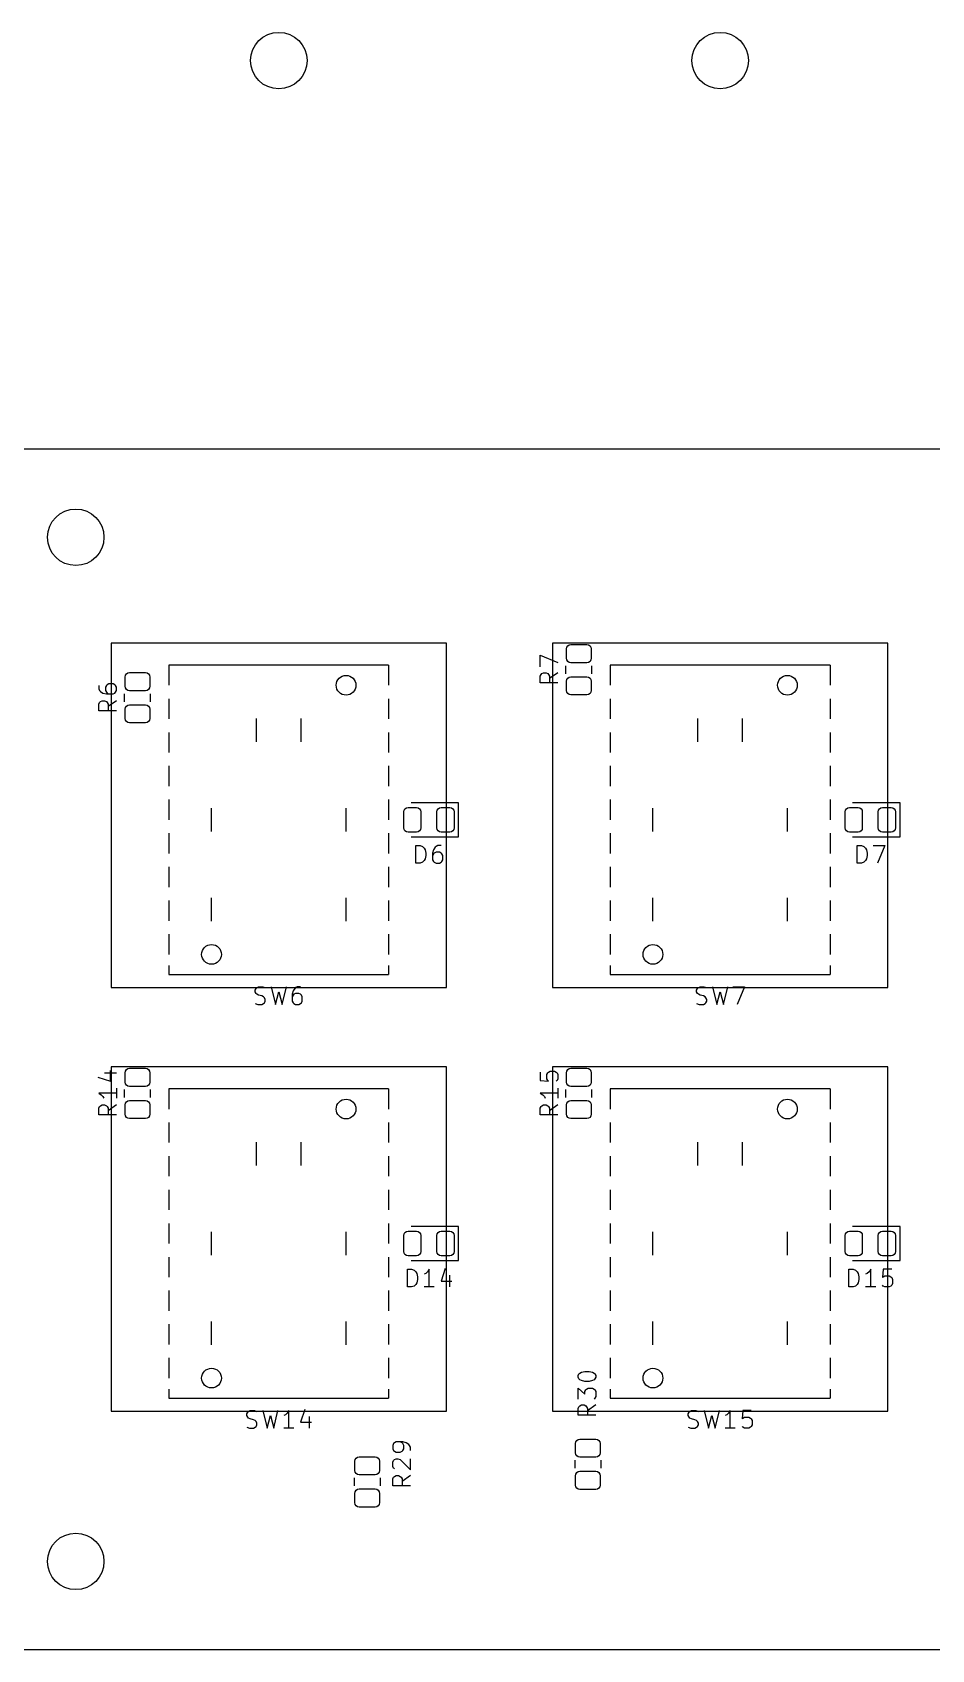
# Model space of a CAD drawing. Header units: millimetres. Extents: x 0 to 485, y -84 to 360.
# Drawn here: x 140 to 191, y 14 to 105.6 of the extents above; entities that cross this region are included whole.
import ezdxf

# ---------------------------------------------------------------- set-up
doc = ezdxf.new("R2010")
doc.units = ezdxf.units.MM
doc.layers.get('0').update_dxf_attribs({"lineweight": 25})
doc.layers.add('Import', color=16, linetype='Continuous', lineweight=25, true_color=0x800000)
doc.layers.add('Mounting Holes', color=9, linetype='Continuous', lineweight=25, true_color=0xc0c0c0)

msp = doc.modelspace()

# ---------------------------------------------------------------- linework, layer by layer
for p, q in [((163.5, 71), (144.5, 71)), ((144.5, 71), (144.5, 51.5)), ((163.5, 51.5), (163.5, 71)), ((188.5, 71), (169.5, 71)), ((169.5, 71), (169.5, 51.5)), ((188.5, 51.5), (188.5, 71)), ((144.5, 51.5), (163.5, 51.5)), ((169.5, 51.5), (188.5, 51.5)), ((163.5, 47), (144.5, 47)), ((144.5, 47), (144.5, 27.5)), ((163.5, 27.5), (163.5, 47)), ((188.5, 47), (169.5, 47)), ((169.5, 47), (169.5, 27.5)), ((188.5, 27.5), (188.5, 47)), ((144.5, 27.5), (163.5, 27.5)), ((169.5, 27.5), (188.5, 27.5))]:
    msp.add_line(p, q)
at = {"layer": 'Import', "flags": 128}
for points in [[(272, 82), (17, 82)], [(170.55, 69.9), (170.4543, 69.919), (170.3732, 69.9732), (170.319, 70.0543), (170.3, 70.15), (170.3, 70.675), (170.319, 70.7707), (170.3732, 70.8518), (170.4543, 70.906), (170.55, 70.925), (171.45, 70.925), (171.5457, 70.906), (171.6268, 70.8518), (171.681, 70.7707), (171.7, 70.675), (171.7, 70.15), (171.681, 70.0543), (171.6268, 69.9732), (171.5457, 69.919), (171.45, 69.9), (170.55, 69.9)], [(147.777, 69.763), (147.777, 68.62)], [(160.223, 69.763), (147.777, 69.763)], [(160.223, 69.763), (160.223, 68.62)], [(168.8048, 69.6667), (168.8048, 70.3333)], [(168.8048, 70.3333), (169.8048, 69.9048)], [(170.265, 69.2729), (170.265, 69.7271)], [(171.735, 69.2729), (171.735, 69.7271)], [(172.777, 69.763), (172.777, 68.62)], [(185.223, 69.763), (172.777, 69.763)], [(185.223, 69.763), (185.223, 68.62)], [(145.55, 68.3125), (145.4543, 68.3315), (145.3732, 68.3857), (145.319, 68.4668), (145.3, 68.5625), (145.3, 69.0875), (145.319, 69.1832), (145.3732, 69.2643), (145.4543, 69.3185), (145.55, 69.3375), (146.45, 69.3375), (146.5457, 69.3185), (146.6268, 69.2643), (146.681, 69.1832), (146.7, 69.0875), (146.7, 68.5625), (146.681, 68.4668), (146.6268, 68.3857), (146.5457, 68.3315), (146.45, 68.3125), (145.55, 68.3125)], [(168.8048, 69.1429), (168.8524, 69.2381)], [(168.8048, 68.7619), (168.8048, 69.1429)], [(169.8048, 68.7619), (168.8048, 68.7619)], [(168.8524, 69.2381), (168.9001, 69.2857)], [(168.9001, 69.2857), (168.9953, 69.3333)], [(168.9953, 69.3333), (169.1382, 69.3333)], [(169.1382, 69.3333), (169.2334, 69.2857)], [(169.2334, 69.2857), (169.281, 69.2381)], [(169.281, 69.2381), (169.3286, 69.1429)], [(169.8048, 69.3333), (169.3286, 69)], [(169.3286, 69.1429), (169.3286, 68.7619)], [(170.55, 68.075), (170.4543, 68.094), (170.3732, 68.1482), (170.319, 68.2293), (170.3, 68.325), (170.3, 68.85), (170.319, 68.9457), (170.3732, 69.0268), (170.4543, 69.081), (170.55, 69.1), (171.45, 69.1), (171.5457, 69.081), (171.6268, 69.0268), (171.681, 68.9457), (171.7, 68.85), (171.7, 68.325), (171.681, 68.2293), (171.6268, 68.1482), (171.5457, 68.094), (171.45, 68.075), (170.55, 68.075)], [(143.8048, 68.603), (143.8048, 68.4125)], [(143.8048, 68.4125), (143.8524, 68.3173)], [(143.8524, 68.3173), (143.9001, 68.2696)], [(143.9001, 68.2696), (144.0429, 68.1744)], [(144.0429, 68.1744), (144.2334, 68.1268)], [(144.2334, 68.603), (144.1858, 68.5077)], [(144.1858, 68.5077), (144.1858, 68.3173)], [(144.1858, 68.3173), (144.2334, 68.222)], [(144.281, 68.6506), (144.2334, 68.603)], [(144.2334, 68.222), (144.281, 68.1744)], [(144.2334, 68.1268), (144.6143, 68.1268)], [(144.3762, 68.6982), (144.281, 68.6506)], [(144.281, 68.1744), (144.3762, 68.1268)], [(144.6143, 68.6982), (144.3762, 68.6982)], [(144.7096, 68.6506), (144.6143, 68.6982)], [(144.6143, 68.1268), (144.7096, 68.1744)], [(144.7572, 68.603), (144.7096, 68.6506)], [(144.7096, 68.1744), (144.7572, 68.222)], [(144.8048, 68.5077), (144.7572, 68.603)], [(144.7572, 68.222), (144.8048, 68.3173)], [(144.8048, 68.3173), (144.8048, 68.5077)], [(145.265, 67.6854), (145.265, 68.1396)], [(146.735, 67.6854), (146.735, 68.1396)], [(147.777, 67.858), (147.777, 66.715)], [(160.223, 67.858), (160.223, 66.715)], [(172.777, 67.858), (172.777, 66.715)], [(185.223, 67.858), (185.223, 66.715)], [(143.8048, 67.5554), (143.8524, 67.6506)], [(143.8048, 67.1744), (143.8048, 67.5554)], [(144.8048, 67.1744), (143.8048, 67.1744)], [(143.8524, 67.6506), (143.9001, 67.6982)], [(143.9001, 67.6982), (143.9953, 67.7458)], [(143.9953, 67.7458), (144.1382, 67.7458)], [(144.1382, 67.7458), (144.2334, 67.6982)], [(144.2334, 67.6982), (144.281, 67.6506)], [(144.281, 67.6506), (144.3286, 67.5554)], [(144.8048, 67.7458), (144.3286, 67.4125)], [(144.3286, 67.5554), (144.3286, 67.1744)], [(145.55, 66.4875), (145.4543, 66.5065), (145.3732, 66.5607), (145.319, 66.6418), (145.3, 66.7375), (145.3, 67.2625), (145.319, 67.3582), (145.3732, 67.4393), (145.4543, 67.4935), (145.55, 67.5125), (146.45, 67.5125), (146.5457, 67.4935), (146.6268, 67.4393), (146.681, 67.3582), (146.7, 67.2625), (146.7, 66.7375), (146.681, 66.6418), (146.6268, 66.5607), (146.5457, 66.5065), (146.45, 66.4875), (145.55, 66.4875)], [(147.777, 65.953), (147.777, 64.81)], [(152.73, 65.4196), (152.73, 66.7404)], [(155.27, 65.4196), (155.27, 66.7404)], [(160.223, 65.953), (160.223, 64.81)], [(172.777, 65.953), (172.777, 64.81)], [(177.73, 65.4196), (177.73, 66.7404)], [(180.27, 65.4196), (180.27, 66.7404)], [(185.223, 65.953), (185.223, 64.81)], [(147.777, 64.048), (147.777, 62.905)], [(160.223, 64.048), (160.223, 62.905)], [(172.777, 64.048), (172.777, 62.905)], [(185.223, 64.048), (185.223, 62.905)], [(147.777, 62.143), (147.777, 61)], [(150.19, 60.3396), (150.19, 61.6604)], [(157.81, 60.3396), (157.81, 61.6604)], [(160.223, 62.143), (160.223, 61)], [(162.05, 60.5438), (162.0314, 60.4505), (161.9786, 60.3714), (161.8995, 60.3186), (161.8062, 60.3), (161.3188, 60.3), (161.2255, 60.3186), (161.1464, 60.3714), (161.0936, 60.4505), (161.075, 60.5438), (161.075, 61.4563), (161.0936, 61.5495), (161.1464, 61.6286), (161.2255, 61.6814), (161.3188, 61.7), (161.8062, 61.7), (161.8995, 61.6814), (161.9786, 61.6286), (162.0314, 61.5495), (162.05, 61.4563), (162.05, 60.5438)], [(164.185, 61.96), (161.5, 61.96)], [(163.925, 60.5438), (163.9064, 60.4505), (163.8536, 60.3714), (163.7745, 60.3186), (163.6812, 60.3), (163.1938, 60.3), (163.1005, 60.3186), (163.0214, 60.3714), (162.9686, 60.4505), (162.95, 60.5438), (162.95, 61.4563), (162.9686, 61.5495), (163.0214, 61.6286), (163.1005, 61.6814), (163.1938, 61.7), (163.6812, 61.7), (163.7745, 61.6814), (163.8536, 61.6286), (163.9064, 61.5495), (163.925, 61.4563), (163.925, 60.5438)], [(164.185, 60.04), (164.185, 61.96)], [(172.777, 62.143), (172.777, 61)], [(175.19, 60.3396), (175.19, 61.6604)], [(182.81, 60.3396), (182.81, 61.6604)], [(185.223, 62.143), (185.223, 61)], [(187.05, 60.5438), (187.0314, 60.4505), (186.9786, 60.3714), (186.8995, 60.3186), (186.8062, 60.3), (186.3188, 60.3), (186.2255, 60.3186), (186.1464, 60.3714), (186.0936, 60.4505), (186.075, 60.5438), (186.075, 61.4563), (186.0936, 61.5495), (186.1464, 61.6286), (186.2255, 61.6814), (186.3188, 61.7), (186.8062, 61.7), (186.8995, 61.6814), (186.9786, 61.6286), (187.0314, 61.5495), (187.05, 61.4563), (187.05, 60.5438)], [(189.185, 61.96), (186.5, 61.96)], [(188.925, 60.5438), (188.9064, 60.4505), (188.8536, 60.3714), (188.7745, 60.3186), (188.6812, 60.3), (188.1938, 60.3), (188.1005, 60.3186), (188.0214, 60.3714), (187.9686, 60.4505), (187.95, 60.5438), (187.95, 61.4563), (187.9686, 61.5495), (188.0214, 61.6286), (188.1005, 61.6814), (188.1938, 61.7), (188.6812, 61.7), (188.7745, 61.6814), (188.8536, 61.6286), (188.9064, 61.5495), (188.925, 61.4563), (188.925, 60.5438)], [(189.185, 60.04), (189.185, 61.96)], [(147.777, 60.238), (147.777, 59.095)], [(160.223, 60.238), (160.223, 59.095)], [(161.5, 60.04), (164.185, 60.04)], [(161.7619, 58.5452), (161.7619, 59.5452)], [(161.7619, 59.5452), (162, 59.5452)], [(162, 59.5452), (162.1429, 59.4976)], [(163, 59.5452), (162.9048, 59.4976)], [(163.1905, 59.5452), (163, 59.5452)], [(172.777, 60.238), (172.777, 59.095)], [(185.223, 60.238), (185.223, 59.095)], [(186.5, 60.04), (189.185, 60.04)], [(186.7619, 58.5452), (186.7619, 59.5452)], [(186.7619, 59.5452), (187, 59.5452)], [(187, 59.5452), (187.1429, 59.4976)], [(187.6667, 59.5452), (188.3333, 59.5452)], [(188.3333, 59.5452), (187.9048, 58.5452)], [(162.1429, 59.4976), (162.2381, 59.4023)], [(162.2381, 58.688), (162.1429, 58.5928)], [(162.2381, 59.4023), (162.2857, 59.3071)], [(162.2857, 58.7833), (162.2381, 58.688)], [(162.2857, 59.3071), (162.3333, 59.1166)], [(162.3333, 58.9738), (162.2857, 58.7833)], [(162.3333, 59.1166), (162.3333, 58.9738)], [(162.7619, 59.3071), (162.7143, 59.1166)], [(162.7143, 59.1166), (162.7143, 58.7357)], [(162.7619, 59.069), (162.7143, 58.9738)], [(162.7143, 58.7357), (162.7619, 58.6404)], [(162.8571, 59.4499), (162.7619, 59.3071)], [(162.8095, 59.1166), (162.7619, 59.069)], [(162.7619, 58.6404), (162.8095, 58.5928)], [(162.9048, 59.1642), (162.8095, 59.1166)], [(162.9048, 59.4976), (162.8571, 59.4499)], [(163.0952, 59.1642), (162.9048, 59.1642)], [(163.1905, 59.1166), (163.0952, 59.1642)], [(163.2381, 59.069), (163.1905, 59.1166)], [(163.1905, 58.5928), (163.2381, 58.6404)], [(163.2857, 58.9738), (163.2381, 59.069)], [(163.2381, 58.6404), (163.2857, 58.7357)], [(163.2857, 58.7357), (163.2857, 58.9738)], [(187.1429, 59.4976), (187.2381, 59.4023)], [(187.2381, 58.688), (187.1429, 58.5928)], [(187.2381, 59.4023), (187.2857, 59.3071)], [(187.2857, 58.7833), (187.2381, 58.688)], [(187.2857, 59.3071), (187.3333, 59.1166)], [(187.3333, 58.9738), (187.2857, 58.7833)], [(187.3333, 59.1166), (187.3333, 58.9738)], [(147.777, 58.333), (147.777, 57.19)], [(160.223, 58.333), (160.223, 57.19)], [(162, 58.5452), (161.7619, 58.5452)], [(162.1429, 58.5928), (162, 58.5452)], [(162.8095, 58.5928), (162.9048, 58.5452)], [(162.9048, 58.5452), (163.0952, 58.5452)], [(163.0952, 58.5452), (163.1905, 58.5928)], [(172.777, 58.333), (172.777, 57.19)], [(185.223, 58.333), (185.223, 57.19)], [(187, 58.5452), (186.7619, 58.5452)], [(187.1429, 58.5928), (187, 58.5452)], [(147.777, 56.428), (147.777, 55.285)], [(150.19, 55.2596), (150.19, 56.5804)], [(157.81, 55.2596), (157.81, 56.5804)], [(160.223, 56.428), (160.223, 55.285)], [(172.777, 56.428), (172.777, 55.285)], [(175.19, 55.2596), (175.19, 56.5804)], [(182.81, 55.2596), (182.81, 56.5804)], [(185.223, 56.428), (185.223, 55.285)], [(147.777, 54.523), (147.777, 53.38)], [(160.223, 54.523), (160.223, 53.38)], [(172.777, 54.523), (172.777, 53.38)], [(185.223, 54.523), (185.223, 53.38)], [(147.777, 52.745), (147.777, 52.237)], [(147.777, 52.237), (160.223, 52.237)], [(160.223, 52.745), (160.223, 52.237)], [(172.777, 52.745), (172.777, 52.237)], [(172.777, 52.237), (185.223, 52.237)], [(185.223, 52.745), (185.223, 52.237)], [(152.6667, 51.3547), (152.7143, 51.4499)], [(152.6667, 51.2595), (152.6667, 51.3547)], [(152.7143, 51.4499), (152.7619, 51.4976)], [(152.7619, 51.4976), (152.8571, 51.5452)], [(152.8571, 51.5452), (153.0952, 51.5452)], [(153.0952, 51.5452), (153.2381, 51.4976)], [(153.5714, 51.5452), (153.8095, 50.5452)], [(154.1905, 50.5452), (154.4286, 51.5452)], [(154.8095, 51.3071), (154.7619, 51.1166)], [(154.9048, 51.4499), (154.8095, 51.3071)], [(154.9524, 51.4976), (154.9048, 51.4499)], [(155.0476, 51.5452), (154.9524, 51.4976)], [(155.2381, 51.5452), (155.0476, 51.5452)], [(177.6667, 51.3547), (177.7143, 51.4499)], [(177.6667, 51.2595), (177.6667, 51.3547)], [(177.7143, 51.4499), (177.7619, 51.4976)], [(177.7619, 51.4976), (177.8571, 51.5452)], [(177.8571, 51.5452), (178.0952, 51.5452)], [(178.0952, 51.5452), (178.2381, 51.4976)], [(178.5714, 51.5452), (178.8095, 50.5452)], [(179.1905, 50.5452), (179.4286, 51.5452)], [(179.7143, 51.5452), (180.381, 51.5452)], [(180.381, 51.5452), (179.9524, 50.5452)], [(152.7143, 51.1642), (152.6667, 51.2595)], [(152.6667, 50.5928), (152.8095, 50.5452)], [(152.7619, 51.1166), (152.7143, 51.1642)], [(152.8571, 51.069), (152.7619, 51.1166)], [(152.8095, 50.5452), (153.0476, 50.5452)], [(153.0476, 51.0214), (152.8571, 51.069)], [(153.1429, 50.9738), (153.0476, 51.0214)], [(153.0476, 50.5452), (153.1429, 50.5928)], [(153.1905, 50.9261), (153.1429, 50.9738)], [(153.1429, 50.5928), (153.1905, 50.6404)], [(153.2381, 50.8309), (153.1905, 50.9261)], [(153.1905, 50.6404), (153.2381, 50.7357)], [(153.2381, 50.7357), (153.2381, 50.8309)], [(153.8095, 50.5452), (154, 51.2595)], [(154, 51.2595), (154.1905, 50.5452)], [(154.7619, 51.1166), (154.7619, 50.7357)], [(154.8095, 51.069), (154.7619, 50.9738)], [(154.7619, 50.7357), (154.8095, 50.6404)], [(154.8571, 51.1166), (154.8095, 51.069)], [(154.8095, 50.6404), (154.8571, 50.5928)], [(154.9524, 51.1642), (154.8571, 51.1166)], [(154.8571, 50.5928), (154.9524, 50.5452)], [(155.1429, 51.1642), (154.9524, 51.1642)], [(154.9524, 50.5452), (155.1429, 50.5452)], [(155.2381, 51.1166), (155.1429, 51.1642)], [(155.1429, 50.5452), (155.2381, 50.5928)], [(155.2857, 51.069), (155.2381, 51.1166)], [(155.2381, 50.5928), (155.2857, 50.6404)], [(155.3333, 50.9738), (155.2857, 51.069)], [(155.2857, 50.6404), (155.3333, 50.7357)], [(155.3333, 50.7357), (155.3333, 50.9738)], [(177.7143, 51.1642), (177.6667, 51.2595)], [(177.6667, 50.5928), (177.8095, 50.5452)], [(177.7619, 51.1166), (177.7143, 51.1642)], [(177.8571, 51.069), (177.7619, 51.1166)], [(177.8095, 50.5452), (178.0476, 50.5452)], [(178.0476, 51.0214), (177.8571, 51.069)], [(178.1429, 50.9738), (178.0476, 51.0214)], [(178.0476, 50.5452), (178.1429, 50.5928)], [(178.1905, 50.9261), (178.1429, 50.9738)], [(178.1429, 50.5928), (178.1905, 50.6404)], [(178.2381, 50.8309), (178.1905, 50.9261)], [(178.1905, 50.6404), (178.2381, 50.7357)], [(178.2381, 50.7357), (178.2381, 50.8309)], [(178.8095, 50.5452), (179, 51.2595)], [(179, 51.2595), (179.1905, 50.5452)], [(144.4715, 46.1905), (144.4715, 46.8095)], [(145.55, 45.9), (145.4543, 45.919), (145.3732, 45.9732), (145.319, 46.0543), (145.3, 46.15), (145.3, 46.675), (145.319, 46.7707), (145.3732, 46.8518), (145.4543, 46.906), (145.55, 46.925), (146.45, 46.925), (146.5457, 46.906), (146.6268, 46.8518), (146.681, 46.7707), (146.7, 46.675), (146.7, 46.15), (146.681, 46.0543), (146.6268, 45.9732), (146.5457, 45.919), (146.45, 45.9), (145.55, 45.9)], [(169.281, 46.7143), (169.3762, 46.7619)], [(169.3762, 46.7619), (169.6143, 46.7619)], [(169.6143, 46.7619), (169.7096, 46.7143)], [(170.55, 45.9), (170.4543, 45.919), (170.3732, 45.9732), (170.319, 46.0543), (170.3, 46.15), (170.3, 46.675), (170.319, 46.7707), (170.3732, 46.8518), (170.4543, 46.906), (170.55, 46.925), (171.45, 46.925), (171.5457, 46.906), (171.6268, 46.8518), (171.681, 46.7707), (171.7, 46.675), (171.7, 46.15), (171.681, 46.0543), (171.6268, 45.9732), (171.5457, 45.919), (171.45, 45.9), (170.55, 45.9)], [(143.7572, 46.4286), (144.4715, 46.1905)], [(144.1382, 46.6667), (144.8048, 46.6667)], [(144.8048, 45.8095), (144.8048, 45.2381)], [(168.8048, 46.7143), (168.8048, 46.2381)], [(168.8048, 46.2381), (169.281, 46.1905)], [(169.1858, 46.5714), (169.2334, 46.6667)], [(169.1858, 46.3333), (169.1858, 46.5714)], [(169.2334, 46.2381), (169.1858, 46.3333)], [(169.2334, 46.6667), (169.281, 46.7143)], [(169.281, 46.1905), (169.2334, 46.2381)], [(169.7096, 46.7143), (169.7572, 46.6667)], [(169.7572, 46.2381), (169.7096, 46.1905)], [(169.7572, 46.6667), (169.8048, 46.5714)], [(169.8048, 46.3333), (169.7572, 46.2381)], [(169.8048, 46.5714), (169.8048, 46.3333)], [(169.8048, 45.8095), (169.8048, 45.2381)], [(144.8048, 45.5238), (143.8048, 45.5238)], [(143.8048, 45.5238), (143.9477, 45.4286)], [(143.9477, 45.4286), (144.0429, 45.3333)], [(144.0429, 45.3333), (144.0905, 45.2381)], [(145.265, 45.2729), (145.265, 45.7271)], [(145.55, 44.075), (145.4543, 44.094), (145.3732, 44.1482), (145.319, 44.2293), (145.3, 44.325), (145.3, 44.85), (145.319, 44.9457), (145.3732, 45.0268), (145.4543, 45.081), (145.55, 45.1), (146.45, 45.1), (146.5457, 45.081), (146.6268, 45.0268), (146.681, 44.9457), (146.7, 44.85), (146.7, 44.325), (146.681, 44.2293), (146.6268, 44.1482), (146.5457, 44.094), (146.45, 44.075), (145.55, 44.075)], [(146.735, 45.2729), (146.735, 45.7271)], [(147.777, 45.763), (147.777, 44.62)], [(160.223, 45.763), (147.777, 45.763)], [(160.223, 45.763), (160.223, 44.62)], [(169.8048, 45.5238), (168.8048, 45.5238)], [(168.8048, 45.5238), (168.9477, 45.4286)], [(168.9477, 45.4286), (169.0429, 45.3333)], [(169.0429, 45.3333), (169.0905, 45.2381)], [(170.265, 45.2729), (170.265, 45.7271)], [(170.55, 44.075), (170.4543, 44.094), (170.3732, 44.1482), (170.319, 44.2293), (170.3, 44.325), (170.3, 44.85), (170.319, 44.9457), (170.3732, 45.0268), (170.4543, 45.081), (170.55, 45.1), (171.45, 45.1), (171.5457, 45.081), (171.6268, 45.0268), (171.681, 44.9457), (171.7, 44.85), (171.7, 44.325), (171.681, 44.2293), (171.6268, 44.1482), (171.5457, 44.094), (171.45, 44.075), (170.55, 44.075)], [(171.735, 45.2729), (171.735, 45.7271)], [(172.777, 45.763), (172.777, 44.62)], [(185.223, 45.763), (172.777, 45.763)], [(185.223, 45.763), (185.223, 44.62)], [(143.8048, 44.6667), (143.8524, 44.7619)], [(143.8048, 44.2857), (143.8048, 44.6667)], [(144.8048, 44.2857), (143.8048, 44.2857)], [(143.8524, 44.7619), (143.9001, 44.8095)], [(143.9001, 44.8095), (143.9953, 44.8571)], [(143.9953, 44.8571), (144.1382, 44.8571)], [(144.1382, 44.8571), (144.2334, 44.8095)], [(144.2334, 44.8095), (144.281, 44.7619)], [(144.281, 44.7619), (144.3286, 44.6667)], [(144.8048, 44.8571), (144.3286, 44.5238)], [(144.3286, 44.6667), (144.3286, 44.2857)], [(168.8048, 44.6667), (168.8524, 44.7619)], [(168.8048, 44.2857), (168.8048, 44.6667)], [(169.8048, 44.2857), (168.8048, 44.2857)], [(168.8524, 44.7619), (168.9001, 44.8095)], [(168.9001, 44.8095), (168.9953, 44.8571)], [(168.9953, 44.8571), (169.1382, 44.8571)], [(169.1382, 44.8571), (169.2334, 44.8095)], [(169.2334, 44.8095), (169.281, 44.7619)], [(169.281, 44.7619), (169.3286, 44.6667)], [(169.8048, 44.8571), (169.3286, 44.5238)], [(169.3286, 44.6667), (169.3286, 44.2857)], [(147.777, 43.858), (147.777, 42.715)], [(160.223, 43.858), (160.223, 42.715)], [(172.777, 43.858), (172.777, 42.715)], [(185.223, 43.858), (185.223, 42.715)], [(152.73, 41.4196), (152.73, 42.7404)], [(155.27, 41.4196), (155.27, 42.7404)], [(177.73, 41.4196), (177.73, 42.7404)], [(180.27, 41.4196), (180.27, 42.7404)], [(147.777, 41.953), (147.777, 40.81)], [(160.223, 41.953), (160.223, 40.81)], [(172.777, 41.953), (172.777, 40.81)], [(185.223, 41.953), (185.223, 40.81)], [(147.777, 40.048), (147.777, 38.905)], [(160.223, 40.048), (160.223, 38.905)], [(172.777, 40.048), (172.777, 38.905)], [(185.223, 40.048), (185.223, 38.905)], [(147.777, 38.143), (147.777, 37)], [(150.19, 36.3396), (150.19, 37.6604)], [(157.81, 36.3396), (157.81, 37.6604)], [(160.223, 38.143), (160.223, 37)], [(162.05, 36.5438), (162.0314, 36.4505), (161.9786, 36.3714), (161.8995, 36.3186), (161.8062, 36.3), (161.3188, 36.3), (161.2255, 36.3186), (161.1464, 36.3714), (161.0936, 36.4505), (161.075, 36.5438), (161.075, 37.4562), (161.0936, 37.5495), (161.1464, 37.6286), (161.2255, 37.6814), (161.3188, 37.7), (161.8062, 37.7), (161.8995, 37.6814), (161.9786, 37.6286), (162.0314, 37.5495), (162.05, 37.4562), (162.05, 36.5438)], [(164.185, 37.96), (161.5, 37.96)], [(163.925, 36.5438), (163.9064, 36.4505), (163.8536, 36.3714), (163.7745, 36.3186), (163.6812, 36.3), (163.1938, 36.3), (163.1005, 36.3186), (163.0214, 36.3714), (162.9686, 36.4505), (162.95, 36.5438), (162.95, 37.4562), (162.9686, 37.5495), (163.0214, 37.6286), (163.1005, 37.6814), (163.1938, 37.7), (163.6812, 37.7), (163.7745, 37.6814), (163.8536, 37.6286), (163.9064, 37.5495), (163.925, 37.4562), (163.925, 36.5438)], [(164.185, 36.04), (164.185, 37.96)], [(172.777, 38.143), (172.777, 37)], [(175.19, 36.3396), (175.19, 37.6604)], [(182.81, 36.3396), (182.81, 37.6604)], [(185.223, 38.143), (185.223, 37)], [(187.05, 36.5438), (187.0314, 36.4505), (186.9786, 36.3714), (186.8995, 36.3186), (186.8062, 36.3), (186.3188, 36.3), (186.2255, 36.3186), (186.1464, 36.3714), (186.0936, 36.4505), (186.075, 36.5438), (186.075, 37.4562), (186.0936, 37.5495), (186.1464, 37.6286), (186.2255, 37.6814), (186.3188, 37.7), (186.8062, 37.7), (186.8995, 37.6814), (186.9786, 37.6286), (187.0314, 37.5495), (187.05, 37.4562), (187.05, 36.5438)], [(189.185, 37.96), (186.5, 37.96)], [(188.925, 36.5438), (188.9064, 36.4505), (188.8536, 36.3714), (188.7745, 36.3186), (188.6812, 36.3), (188.1938, 36.3), (188.1005, 36.3186), (188.0214, 36.3714), (187.9686, 36.4505), (187.95, 36.5438), (187.95, 37.4562), (187.9686, 37.5495), (188.0214, 37.6286), (188.1005, 37.6814), (188.1938, 37.7), (188.6812, 37.7), (188.7745, 37.6814), (188.8536, 37.6286), (188.9064, 37.5495), (188.925, 37.4562), (188.925, 36.5438)], [(189.185, 36.04), (189.185, 37.96)], [(147.777, 36.238), (147.777, 35.095)], [(160.223, 36.238), (160.223, 35.095)], [(161.5, 36.04), (164.185, 36.04)], [(172.777, 36.238), (172.777, 35.095)], [(185.223, 36.238), (185.223, 35.095)], [(186.5, 36.04), (189.185, 36.04)], [(161.2857, 34.5452), (161.2857, 35.5452)], [(161.2857, 35.5452), (161.5238, 35.5452)], [(161.5238, 35.5452), (161.6667, 35.4976)], [(161.6667, 35.4976), (161.7619, 35.4023)], [(161.7619, 35.4023), (161.8095, 35.3071)], [(161.8095, 35.3071), (161.8571, 35.1166)], [(161.8571, 34.9738), (161.8095, 34.7833)], [(161.8571, 35.1166), (161.8571, 34.9738)], [(162.3333, 35.3071), (162.2381, 35.2595)], [(162.4286, 35.4023), (162.3333, 35.3071)], [(162.5238, 35.5452), (162.4286, 35.4023)], [(162.5238, 34.5452), (162.5238, 35.5452)], [(163.4286, 35.5928), (163.1905, 34.8785)], [(163.1905, 34.8785), (163.8095, 34.8785)], [(163.6667, 35.2118), (163.6667, 34.5452)], [(186.2857, 34.5452), (186.2857, 35.5452)], [(186.2857, 35.5452), (186.5238, 35.5452)], [(186.5238, 35.5452), (186.6667, 35.4976)], [(186.6667, 35.4976), (186.7619, 35.4023)], [(186.7619, 35.4023), (186.8095, 35.3071)], [(186.8095, 35.3071), (186.8571, 35.1166)], [(186.8571, 34.9738), (186.8095, 34.7833)], [(186.8571, 35.1166), (186.8571, 34.9738)], [(187.3333, 35.3071), (187.2381, 35.2595)], [(187.4286, 35.4023), (187.3333, 35.3071)], [(187.5238, 35.5452), (187.4286, 35.4023)], [(187.5238, 34.5452), (187.5238, 35.5452)], [(188.2381, 35.5452), (188.1905, 35.069)], [(188.1905, 35.069), (188.2381, 35.1166)], [(188.7143, 35.5452), (188.2381, 35.5452)], [(188.2381, 35.1166), (188.3333, 35.1642)], [(188.3333, 35.1642), (188.5714, 35.1642)], [(188.5714, 35.1642), (188.6667, 35.1166)], [(188.6667, 35.1166), (188.7143, 35.069)], [(188.7143, 35.069), (188.7619, 34.9738)], [(188.7619, 34.9738), (188.7619, 34.7357)], [(147.777, 34.333), (147.777, 33.19)], [(160.223, 34.333), (160.223, 33.19)], [(161.5238, 34.5452), (161.2857, 34.5452)], [(161.6667, 34.5928), (161.5238, 34.5452)], [(161.7619, 34.688), (161.6667, 34.5928)], [(161.8095, 34.7833), (161.7619, 34.688)], [(162.8095, 34.5452), (162.2381, 34.5452)], [(172.777, 34.333), (172.777, 33.19)], [(185.223, 34.333), (185.223, 33.19)], [(186.5238, 34.5452), (186.2857, 34.5452)], [(186.6667, 34.5928), (186.5238, 34.5452)], [(186.7619, 34.688), (186.6667, 34.5928)], [(186.8095, 34.7833), (186.7619, 34.688)], [(187.8095, 34.5452), (187.2381, 34.5452)], [(188.2381, 34.5928), (188.1905, 34.6404)], [(188.3333, 34.5452), (188.2381, 34.5928)], [(188.5714, 34.5452), (188.3333, 34.5452)], [(188.6667, 34.5928), (188.5714, 34.5452)], [(188.7143, 34.6404), (188.6667, 34.5928)], [(188.7619, 34.7357), (188.7143, 34.6404)], [(147.777, 32.428), (147.777, 31.285)], [(150.19, 31.2596), (150.19, 32.5804)], [(157.81, 31.2596), (157.81, 32.5804)], [(160.223, 32.428), (160.223, 31.285)], [(172.777, 32.428), (172.777, 31.285)], [(175.19, 31.2596), (175.19, 32.5804)], [(182.81, 31.2596), (182.81, 32.5804)], [(185.223, 32.428), (185.223, 31.285)], [(147.777, 30.523), (147.777, 29.38)], [(160.223, 30.523), (160.223, 29.38)], [(172.777, 30.523), (172.777, 29.38)], [(185.223, 30.523), (185.223, 29.38)], [(170.9548, 29.5238), (171.0024, 29.619)], [(170.9548, 29.4286), (170.9548, 29.5238)], [(171.0024, 29.3333), (170.9548, 29.4286)], [(171.0024, 29.619), (171.0501, 29.6667)], [(171.0501, 29.2857), (171.0024, 29.3333)], [(171.0501, 29.6667), (171.1453, 29.7143)], [(171.1453, 29.7143), (171.3358, 29.7619)], [(171.3358, 29.7619), (171.5739, 29.7619)], [(171.5739, 29.7619), (171.7643, 29.7143)], [(171.7643, 29.7143), (171.8596, 29.6667)], [(171.8596, 29.6667), (171.9072, 29.619)], [(171.9072, 29.3333), (171.8596, 29.2857)], [(171.9072, 29.619), (171.9548, 29.5238)], [(171.9548, 29.4286), (171.9072, 29.3333)], [(171.9548, 29.5238), (171.9548, 29.4286)], [(147.777, 28.745), (147.777, 28.237)], [(160.223, 28.745), (160.223, 28.237)], [(170.9548, 28.1905), (170.9548, 28.8095)], [(170.9548, 28.8095), (171.3358, 28.4762)], [(171.1453, 29.2381), (171.0501, 29.2857)], [(171.3358, 29.1905), (171.1453, 29.2381)], [(171.5739, 29.1905), (171.3358, 29.1905)], [(171.3358, 28.619), (171.3834, 28.7143)], [(171.3358, 28.4762), (171.3358, 28.619)], [(171.3834, 28.7143), (171.431, 28.7619)], [(171.431, 28.7619), (171.5262, 28.8095)], [(171.5262, 28.8095), (171.7643, 28.8095)], [(171.7643, 29.2381), (171.5739, 29.1905)], [(171.8596, 29.2857), (171.7643, 29.2381)], [(171.7643, 28.8095), (171.8596, 28.7619)], [(171.8596, 28.7619), (171.9072, 28.7143)], [(171.9072, 28.7143), (171.9548, 28.619)], [(171.9548, 28.619), (171.9548, 28.3333)], [(172.777, 28.745), (172.777, 28.237)], [(185.223, 28.745), (185.223, 28.237)], [(147.777, 28.237), (160.223, 28.237)], [(152.2381, 27.4499), (152.2857, 27.4976)], [(152.2857, 27.4976), (152.381, 27.5452)], [(152.381, 27.5452), (152.619, 27.5452)], [(152.619, 27.5452), (152.7619, 27.4976)], [(153.0952, 27.5452), (153.3333, 26.5452)], [(153.7143, 26.5452), (153.9524, 27.5452)], [(154.5714, 27.5452), (154.4762, 27.4023)], [(154.5714, 26.5452), (154.5714, 27.5452)], [(155.4762, 27.5928), (155.2381, 26.8785)], [(170.9548, 27.6667), (171.0024, 27.7619)], [(170.9548, 27.2857), (170.9548, 27.6667)], [(171.0024, 27.7619), (171.0501, 27.8095)], [(171.0501, 27.8095), (171.1453, 27.8571)], [(171.1453, 27.8571), (171.2882, 27.8571)], [(171.2882, 27.8571), (171.3834, 27.8095)], [(171.3834, 27.8095), (171.431, 27.7619)], [(171.431, 27.7619), (171.4786, 27.6667)], [(171.9548, 27.8571), (171.4786, 27.5238)], [(171.4786, 27.6667), (171.4786, 27.2857)], [(171.9072, 28.2381), (171.8596, 28.1905)], [(171.9548, 28.3333), (171.9072, 28.2381)], [(172.777, 28.237), (185.223, 28.237)], [(177.2381, 27.4499), (177.2857, 27.4976)], [(177.2857, 27.4976), (177.381, 27.5452)], [(177.381, 27.5452), (177.619, 27.5452)], [(177.619, 27.5452), (177.7619, 27.4976)], [(178.0952, 27.5452), (178.3333, 26.5452)], [(178.7143, 26.5452), (178.9524, 27.5452)], [(179.5714, 27.5452), (179.4762, 27.4023)], [(179.5714, 26.5452), (179.5714, 27.5452)], [(180.2857, 27.5452), (180.2381, 27.069)], [(180.7619, 27.5452), (180.2857, 27.5452)], [(152.1905, 27.3547), (152.2381, 27.4499)], [(152.1905, 27.2595), (152.1905, 27.3547)], [(152.2381, 27.1642), (152.1905, 27.2595)], [(152.1905, 26.5928), (152.3333, 26.5452)], [(152.2857, 27.1166), (152.2381, 27.1642)], [(152.381, 27.069), (152.2857, 27.1166)], [(152.5714, 27.0214), (152.381, 27.069)], [(152.6667, 26.9738), (152.5714, 27.0214)], [(152.5714, 26.5452), (152.6667, 26.5928)], [(152.7143, 26.9261), (152.6667, 26.9738)], [(152.6667, 26.5928), (152.7143, 26.6404)], [(152.7619, 26.8309), (152.7143, 26.9261)], [(152.7143, 26.6404), (152.7619, 26.7357)], [(152.7619, 26.7357), (152.7619, 26.8309)], [(153.3333, 26.5452), (153.5238, 27.2595)], [(153.5238, 27.2595), (153.7143, 26.5452)], [(154.381, 27.3071), (154.2857, 27.2595)], [(154.4762, 27.4023), (154.381, 27.3071)], [(155.2381, 26.8785), (155.8571, 26.8785)], [(155.7143, 27.2118), (155.7143, 26.5452)], [(171.9548, 27.2857), (170.9548, 27.2857)], [(177.1905, 27.3547), (177.2381, 27.4499)], [(177.1905, 27.2595), (177.1905, 27.3547)], [(177.2381, 27.1642), (177.1905, 27.2595)], [(177.1905, 26.5928), (177.3333, 26.5452)], [(177.2857, 27.1166), (177.2381, 27.1642)], [(177.381, 27.069), (177.2857, 27.1166)], [(177.5714, 27.0214), (177.381, 27.069)], [(177.6667, 26.9738), (177.5714, 27.0214)], [(177.5714, 26.5452), (177.6667, 26.5928)], [(177.7143, 26.9261), (177.6667, 26.9738)], [(177.6667, 26.5928), (177.7143, 26.6404)], [(177.7619, 26.8309), (177.7143, 26.9261)], [(177.7143, 26.6404), (177.7619, 26.7357)], [(177.7619, 26.7357), (177.7619, 26.8309)], [(178.3333, 26.5452), (178.5238, 27.2595)], [(178.5238, 27.2595), (178.7143, 26.5452)], [(179.381, 27.3071), (179.2857, 27.2595)], [(179.4762, 27.4023), (179.381, 27.3071)], [(180.2381, 27.069), (180.2857, 27.1166)], [(180.2857, 26.5928), (180.2381, 26.6404)], [(180.2857, 27.1166), (180.381, 27.1642)], [(180.381, 26.5452), (180.2857, 26.5928)], [(180.381, 27.1642), (180.619, 27.1642)], [(180.619, 27.1642), (180.7143, 27.1166)], [(180.7143, 26.5928), (180.619, 26.5452)], [(180.7143, 27.1166), (180.7619, 27.069)], [(180.7619, 26.6404), (180.7143, 26.5928)], [(180.7619, 27.069), (180.8095, 26.9738)], [(180.8095, 26.7357), (180.7619, 26.6404)], [(180.8095, 26.9738), (180.8095, 26.7357)], [(152.3333, 26.5452), (152.5714, 26.5452)], [(154.8571, 26.5452), (154.2857, 26.5452)], [(160.5024, 25.6667), (160.4548, 25.5714)], [(160.5501, 25.7143), (160.5024, 25.6667)], [(160.6453, 25.7619), (160.5501, 25.7143)], [(161.0262, 25.7619), (160.6453, 25.7619)], [(160.9786, 25.7143), (160.8834, 25.7619)], [(161.0262, 25.6667), (160.9786, 25.7143)], [(161.2167, 25.7143), (161.0262, 25.7619)], [(161.0739, 25.5714), (161.0262, 25.6667)], [(161.3596, 25.619), (161.2167, 25.7143)], [(171.95, 25.925), (172.0457, 25.906), (172.1268, 25.8518), (172.181, 25.7707), (172.2, 25.675), (172.2, 25.15), (172.181, 25.0543), (172.1268, 24.9732), (172.0457, 24.919), (171.95, 24.9), (171.05, 24.9), (170.9543, 24.919), (170.8732, 24.9732), (170.819, 25.0543), (170.8, 25.15), (170.8, 25.675), (170.819, 25.7707), (170.8732, 25.8518), (170.9543, 25.906), (171.05, 25.925), (171.95, 25.925)], [(177.3333, 26.5452), (177.5714, 26.5452)], [(179.8571, 26.5452), (179.2857, 26.5452)], [(180.619, 26.5452), (180.381, 26.5452)], [(159.45, 24.925), (159.5457, 24.906), (159.6268, 24.8518), (159.681, 24.7707), (159.7, 24.675), (159.7, 24.15), (159.681, 24.0543), (159.6268, 23.9732), (159.5457, 23.919), (159.45, 23.9), (158.55, 23.9), (158.4543, 23.919), (158.3732, 23.9732), (158.319, 24.0543), (158.3, 24.15), (158.3, 24.675), (158.319, 24.7707), (158.3732, 24.8518), (158.4543, 24.906), (158.55, 24.925), (159.45, 24.925)], [(160.4548, 25.5714), (160.4548, 25.381)], [(160.4548, 25.381), (160.5024, 25.2857)], [(160.5024, 25.2857), (160.5501, 25.2381)], [(160.5024, 24.7143), (160.5501, 24.7619)], [(160.5501, 25.2381), (160.6453, 25.1905)], [(160.5501, 24.7619), (160.6453, 24.8095)], [(160.6453, 25.1905), (160.8834, 25.1905)], [(160.6453, 24.8095), (160.7405, 24.8095)], [(160.7405, 24.8095), (160.8834, 24.7619)], [(160.8834, 25.1905), (160.9786, 25.2381)], [(160.8834, 24.7619), (161.4548, 24.1905)], [(160.9786, 25.2381), (161.0262, 25.2857)], [(161.0262, 25.2857), (161.0739, 25.381)], [(161.0739, 25.381), (161.0739, 25.5714)], [(161.4072, 25.5714), (161.3596, 25.619)], [(161.4548, 25.4762), (161.4072, 25.5714)], [(161.4548, 25.2857), (161.4548, 25.4762)], [(161.4548, 24.1905), (161.4548, 24.8095)], [(160.4548, 24.619), (160.5024, 24.7143)], [(160.4548, 24.381), (160.4548, 24.619)], [(160.5024, 24.2857), (160.4548, 24.381)], [(160.5501, 24.2381), (160.5024, 24.2857)], [(160.5501, 23.8095), (160.6453, 23.8571)], [(160.6453, 23.8571), (160.7882, 23.8571)], [(160.7882, 23.8571), (160.8834, 23.8095)], [(161.4548, 23.8571), (160.9786, 23.5238)], [(170.765, 24.7271), (170.765, 24.2729)], [(171.95, 24.1), (172.0457, 24.081), (172.1268, 24.0268), (172.181, 23.9457), (172.2, 23.85), (172.2, 23.325), (172.181, 23.2293), (172.1268, 23.1482), (172.0457, 23.094), (171.95, 23.075), (171.05, 23.075), (170.9543, 23.094), (170.8732, 23.1482), (170.819, 23.2293), (170.8, 23.325), (170.8, 23.85), (170.819, 23.9457), (170.8732, 24.0268), (170.9543, 24.081), (171.05, 24.1), (171.95, 24.1)], [(172.235, 24.7271), (172.235, 24.2729)], [(158.265, 23.7271), (158.265, 23.2729)], [(159.45, 23.1), (159.5457, 23.081), (159.6268, 23.0268), (159.681, 22.9457), (159.7, 22.85), (159.7, 22.325), (159.681, 22.2293), (159.6268, 22.1482), (159.5457, 22.094), (159.45, 22.075), (158.55, 22.075), (158.4543, 22.094), (158.3732, 22.1482), (158.319, 22.2293), (158.3, 22.325), (158.3, 22.85), (158.319, 22.9457), (158.3732, 23.0268), (158.4543, 23.081), (158.55, 23.1), (159.45, 23.1)], [(159.735, 23.7271), (159.735, 23.2729)], [(160.4548, 23.6667), (160.5024, 23.7619)], [(160.4548, 23.2857), (160.4548, 23.6667)], [(161.4548, 23.2857), (160.4548, 23.2857)], [(160.5024, 23.7619), (160.5501, 23.8095)], [(160.8834, 23.8095), (160.931, 23.7619)], [(160.931, 23.7619), (160.9786, 23.6667)], [(160.9786, 23.6667), (160.9786, 23.2857)], [(17, 14), (272, 14)]]:
    msp.add_lwpolyline(points, dxfattribs=at)
at = {"layer": 'Import'}
for centre, radius in [((142.5, 77), 1.6), ((157.81, 68.62), 0.5588), ((182.81, 68.62), 0.5588), ((150.19, 53.38), 0.5588), ((175.19, 53.38), 0.5588), ((157.81, 44.62), 0.5588), ((182.81, 44.62), 0.5588), ((150.19, 29.38), 0.5588), ((175.19, 29.38), 0.5588), ((142.5, 19), 1.6)]:
    msp.add_circle(centre, radius, dxfattribs=at)
at = {"layer": 'Mounting Holes'}
for centre in [(154, 104), (179, 104), (142.5, 77), (142.5, 19)]:
    msp.add_circle(centre, 1.6, dxfattribs=at)

doc.saveas('drawing.dxf')
